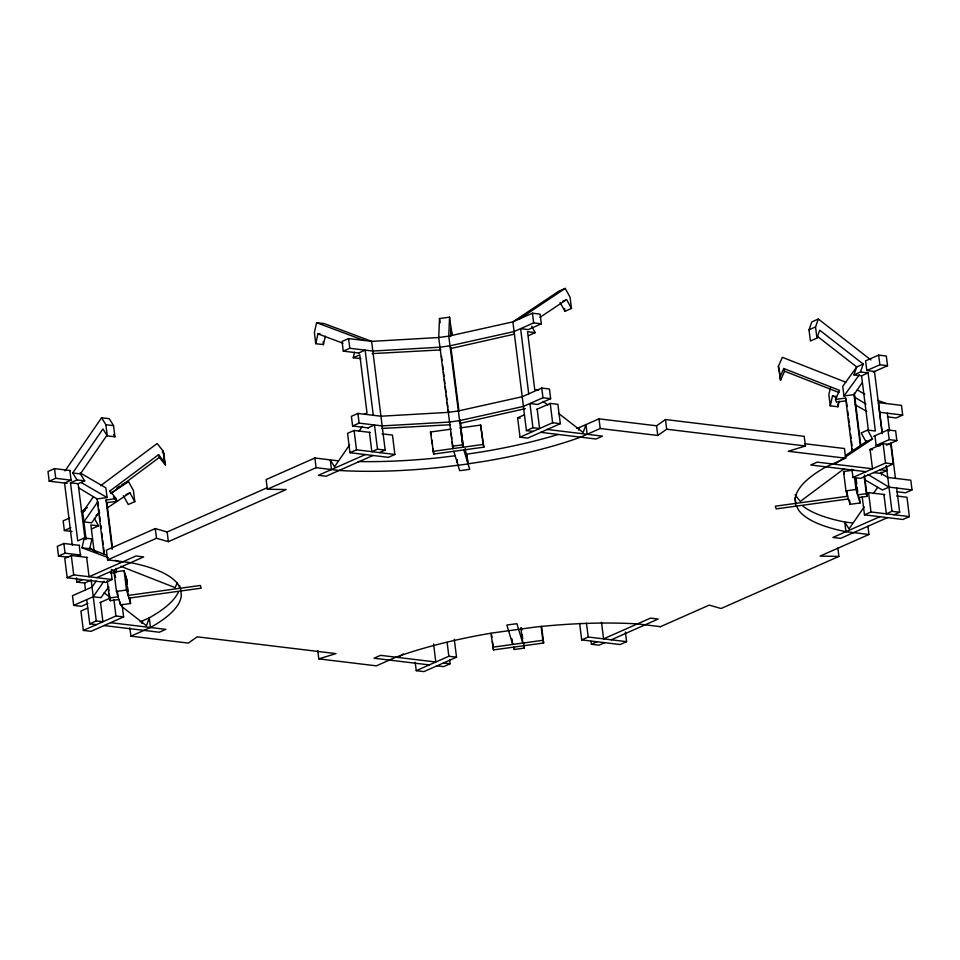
<?xml version="1.0" encoding="UTF-8"?>
<svg xmlns="http://www.w3.org/2000/svg" width="960" height="960" viewBox="0 0 960 960"><rect width="100%" height="100%" fill="white"/><g stroke="black" fill="none" stroke-linecap="round" stroke-linejoin="round"><path stroke-width="1.44" d="M452.052 335.268L449.556 317.16L439.512 318.54L438.72 337.524L452.976 448.608L452.112 441.684M449.556 317.16L448.752 336.144L463.008 447.216L460.596 427.86M450.6 336.54L450.948 328.332L451.98 335.292M108.42 557.724L82.02 547.824L84.24 538.008L91.92 538.932L89.7 548.76L106.368 555.012M528.72 393.84L520.608 328.668L528.288 329.592L541.32 323.832L540.12 314.148L532.44 313.212L512.88 321.864L448.752 336.144L438.72 337.524L371.628 341.364L324.264 323.616L316.584 322.68L314.376 332.508L315.768 343.692L323.436 344.616L325.344 336.192M315.768 343.692L317.976 333.864L320.544 334.176M360.936 358.68L353.268 357.744L354.528 352.14M830.448 387.636L828.864 394.656L830.256 405.828L837.936 406.764L839.196 401.148M830.256 405.828L832.476 396.012L836.316 396.468M141.816 623.352L142.74 620.712M578.496 430.128L579.432 427.488L598.992 418.836L656.568 425.796L665.496 419.532L804.228 436.32L805.428 445.992L788.268 451.272L845.844 458.232M863.232 364.068L856.716 366.948L853.92 374.868L860.436 371.988L863.232 364.068L819.72 330.204L816.936 338.124L810.408 341.004L809.016 329.82L811.812 321.9L818.328 319.02L870.936 359.976M816.936 338.124L815.544 326.94L818.328 319.02M177.396 582.444L175.116 587.628L120.732 566.316M835.548 399.432L845.58 398.052L846.396 400.752L836.364 402.132L835.548 399.432L839.52 390.36L783.744 368.496L784.56 371.196L780.576 380.268L778.368 366.396L782.352 357.324L845.88 382.224M779.76 377.58L783.744 368.496M65.052 470.892L101.58 417.768L109.248 418.692L113.556 425.64L114.948 436.812L107.268 435.888L102.972 428.952L72.696 472.968L77.004 479.916L84.684 480.84L80.376 473.904L72.696 472.968M80.376 473.904L107.28 434.772M349.668 444.792L334.536 466.8L330.24 459.864L331.44 469.548M358.92 431.34L362.28 426.444M864.168 506.94L849.036 528.948L844.728 522.012A203.988 55.884 -7.1 0 1 802.752 505.968M873.408 493.488L877.62 487.368M86.136 539.664L82.716 512.208L93.396 496.716M96.144 581.1L92.04 587.064L72.48 595.716L73.68 605.388L81.36 606.324L87.876 603.444M73.68 605.388L93.24 596.748L103.92 581.256M862.212 382.692L854.004 394.608L860.46 446.448M99.336 512.124L91.596 522.816L83.916 521.892L97.884 501.636L98.436 506.076M108.66 586.98L100.92 597.672L93.24 596.748M856.5 367.308L842.748 386.316L843.96 395.988L854.004 394.608L854.82 397.308L865.992 404.04M843.96 395.988L859.428 374.616M864.972 443.352L866.688 440.976M100.668 485.676L157.164 443.508L163.236 451.2L165.444 465.072L159.384 457.38L158.556 454.692L110.016 490.92L110.832 493.608L159.384 457.38M844.104 468.744L800.292 501.444L795.096 494.844M558.348 434.436A203.988 55.884 -7.1 0 1 483.312 451.656L466.848 454.176L468.048 463.848L484.512 461.328A203.988 55.884 -7.1 0 0 580.632 437.16L600.204 428.52L657.768 435.48L666.696 429.216L805.428 445.992M81.144 511.788L87.336 507.648M117.048 487.812L119.52 486.156M82.716 512.208L85.188 510.552M111.192 493.2L128.52 481.62L133.404 490.464L134.796 501.648L128.28 504.528L123.396 495.684M96.06 515.4L99.684 512.988M106.944 508.14L129.912 492.804L134.796 501.648M519.396 318.984L565.212 288.396L570.084 297.252L571.488 308.424L564.96 311.316L560.076 302.46M540 317.34L566.604 299.58L571.488 308.424M399.6 656.364L403.224 653.94M845.484 455.532L866.04 441.804L872.556 438.924L867.672 430.08L861.156 432.96L866.04 441.804M836.28 463.14L872.556 438.924M70.356 470.544L54.516 468.624L48 471.516L49.2 481.188L67.116 483.36M379.524 452.604L385.164 450.108L371.628 341.364L348.588 338.58L342.072 341.472L343.284 351.144L359.112 353.064M49.2 481.188L55.728 478.308L71.556 480.228M343.284 351.144L349.8 348.264L372.828 351.048L439.92 347.208L449.964 345.828L514.092 331.548L533.652 322.896L541.32 323.832M358.632 353.004L365.148 350.124L373.272 415.296M84.24 538.008L77.724 540.888L70.488 482.796L77.004 479.916M353.268 357.744L359.784 354.864L367.02 412.956L364.416 414.108M70.488 482.796L78.168 483.732L84.684 480.84M565.212 288.396L558.684 291.288L512.88 321.864L526.428 430.608L533.076 431.412M122.004 484.5L128.52 481.62M69.672 517.968L63.156 520.86L64.356 530.544L72.036 531.468M562.692 301.308L565.296 300.156M126 494.532L129.912 492.804M64.356 530.544L70.884 527.652M92.004 528.756L98.52 525.864L94.344 518.28M528.696 335.532L535.212 332.64L531.72 326.328M79.68 545.4L63.84 543.48L57.324 546.372L58.524 556.044L68.604 557.268M526.428 430.608L532.944 427.728L529.932 403.524L537.612 404.448L550.644 398.688L549.444 389.004L541.764 388.068L522.204 396.72L458.076 411L448.044 412.38L380.952 416.22L357.912 413.436L351.396 416.328L352.608 426L368.436 427.92M58.524 556.044L65.052 553.164L80.88 555.084M352.608 426L359.124 423.12L382.152 425.904L449.244 422.064L459.288 420.684L523.404 406.404L542.976 397.752L550.644 398.688M87.54 557.472L71.304 555.504L64.776 558.396L67.188 577.752L105.576 582.396L112.092 579.516L111.06 571.212M370.32 432.42L354.084 430.464L347.556 433.344L349.968 452.7L388.356 457.344L394.872 454.464L392.46 435.096L382.128 433.848M77.796 556.176L80.4 555.024L79.2 545.34M367.956 427.86L374.472 424.98L377.496 449.184L371.844 451.68L369.432 432.312M267.18 487.752L167.148 531.984L155.292 528.576L106.392 550.2L107.592 559.884L130.62 562.668A203.988 55.884 -7.1 0 1 177.792 583.956L180.036 588.276L179.688 585.504M337.908 460.788L314.88 458.004L266.148 479.556L267.348 489.24L286.2 489.552L168.36 541.668L156.504 538.26L107.592 559.884M67.188 577.752L73.716 574.872L112.092 579.516M267.348 489.24L316.26 467.616M349.968 452.7L356.496 449.82L394.872 454.464M76.368 577.836L76.896 582.108L82.548 579.612M365.328 454.56L318.396 475.308L326.076 476.244L372.996 455.484M90.216 580.536L84.576 583.032L76.896 582.108M96.744 577.656L143.664 556.908L135.984 555.972L89.064 576.732L86.652 557.364M87.72 608.04L80.928 611.04L83.34 630.396L91.02 631.332L123.624 616.908L122.076 604.464M99.948 602.628L109.464 598.428M536.64 409.404L550.224 403.404L557.904 404.328L560.316 423.684L527.712 438.108L520.032 437.184L517.62 417.816L524.412 414.816M86.724 599.628L89.736 623.832L96.264 620.94L102.912 621.744L100.5 602.388M520.032 437.184L552.636 422.76L560.316 423.684M83.34 630.396L115.944 615.984L123.624 616.908M140.136 621.864L149.268 617.82A203.604 55.776 -7.1 0 0 178.416 592.02M809.016 329.82L815.544 326.94M180.852 590.964L181.32 595.524A203.604 55.776 -7.1 0 1 150.468 627.504L130.908 636.156L129.876 627.852M873.18 372.048L887.52 365.712L886.32 356.028L878.64 355.092L865.596 360.864L866.808 370.548L874.488 371.472L882.228 433.68M866.808 370.548L879.852 364.776L887.52 365.712M853.92 374.868L861.588 375.804L868.116 372.912L875.352 431.004L867.672 430.08M882.228 433.008L878.436 402.588L901.476 405.372L902.676 415.056L896.16 417.936L887.52 416.892M873.624 436.296L887.964 429.948L895.644 430.884L896.844 440.568L886.416 445.176M874.92 435.72L876.132 445.404L889.176 439.632L896.844 440.568M869.544 449.676L883.128 443.664L890.808 444.6L893.22 463.956L860.616 478.38L852.936 477.444L851.904 469.152M415.212 662.376L416.244 670.668L448.848 656.256L456.528 657.18L454.284 639.204M852.936 477.444L885.54 463.032L893.22 463.956M456.528 657.18L423.924 671.604L416.244 670.668M449.604 659.484L450.132 663.756L443.616 666.636L436.968 665.832M886.284 466.26L886.824 470.532L880.296 473.412L873.648 472.608M865.968 493.752L868.572 492.6L884.808 494.568M880.32 472.956L887.76 477.444L910.8 480.228L912 489.912L888.972 487.116L882.444 490.008L864.408 479.532M912 489.912L905.484 492.792L896.844 491.748M579.624 623.304L581.688 639.9L588.204 637.02L626.592 641.652L625.38 631.98M862.224 496.872L864.468 514.848L870.984 511.968L909.372 516.612L906.96 497.244L896.628 495.996M591.036 641.4L591.396 644.256L597.036 641.76M879.816 516.708L832.896 537.456L840.576 538.38L887.496 517.632M896.652 488.052L899.664 512.256L891.984 511.32L886.344 513.816L883.932 494.46M604.716 642.684L599.064 645.18L591.396 644.256M611.232 639.804L658.164 619.044L650.484 618.12L603.564 638.868L601.488 622.272M894.012 514.752L899.664 512.256M626.592 641.652L620.064 644.544L581.688 639.9M660.3 626.748L709.212 605.124L721.068 608.52L838.908 556.416L837.876 548.112M867.936 526.176L868.968 534.48L820.056 556.104L838.908 556.416M909.372 516.612L902.844 519.492L864.468 514.848M317.748 650.58L318.78 658.884L335.94 653.616L197.208 636.828L188.28 643.092L130.716 636.132M514.524 334.116L450.78 348.528L449.964 345.828M525.288 408.648L460.104 423.384L459.288 420.684M460.008 427.944L480.672 425.088L483.9 447.156L433.716 454.068L430.476 432L451.152 429.156M452.268 446.268L462.3 444.888M432.888 451.368L483.084 444.456L483.9 447.156M78.444 487.716L97.068 498.936L107.1 497.556L105.9 487.872L80.124 472.908M106.044 499.992L116.076 498.612L116.892 501.3L106.86 502.68L106.044 499.992L112.188 549.36M458.04 465.3L468.072 463.92M129.9 597.972L130.584 603.504L120.552 604.884L116.46 591.408L114.048 572.052L124.092 570.66L127.356 581.448M859.404 497.424L860.1 502.956L850.056 504.336L845.964 490.86L843.552 471.492L853.596 470.112M110.688 573.204L116.424 572.412L115.908 568.26M116.46 591.408L126.504 590.028L130.584 603.504M845.964 490.86L856.008 489.468L860.1 502.956M858.456 497.556L867.156 496.368L866.34 493.668L857.64 494.868L855.576 478.272M107.28 580.908L109.404 597.996L118.104 596.796L117.408 591.264M848.424 498.948L776.184 508.896L775.356 506.196L847.608 496.248L846.912 490.716M109.404 597.996L110.22 600.696L118.92 599.496M128.952 598.116L201.192 588.168L200.376 585.468L128.136 595.416L125.724 576.06M492.648 647.208L542.844 640.296L543.66 642.996L493.476 649.908L490.932 633.384M513.552 647.136L514.26 649.476L524.292 648.096L523.584 642.396M455.424 455.724L440.232 457.596A203.604 55.776 -7.1 0 1 358.2 461.556M458.016 465.24L441.432 467.268A203.604 55.776 -7.1 0 1 339.12 470.472L316.092 467.688L314.88 458.004M372.264 353.616L440.748 349.908L439.92 347.208M381.588 428.472L450.06 424.764M535.212 332.64L527.532 331.716L534.768 389.808L538.608 390.264M860.436 371.988L868.116 372.912M879.648 412.272L902.676 415.056M876.132 445.404L879.972 445.86M872.64 449.748L870.084 449.436L872.496 468.804L817.26 462.12L810.732 465L865.98 471.684M804.72 443.724L844.44 448.524L845.652 458.208L826.092 466.86A203.604 55.776 -7.1 0 0 795.24 498.84L795.708 503.388L795.012 497.856M517.62 417.816L520.176 418.128M532.944 427.728L539.592 428.532L537.18 409.164M547.272 429.456L602.508 436.14L595.992 439.02L540.744 432.336M880.176 469.728L886.824 470.532M377.496 449.184L385.164 450.108M101.58 417.768L105.876 424.716L113.556 425.64M852.408 522.936L844.728 522.012L845.94 531.684L868.968 534.48M98.52 525.864L90.852 524.94L94.104 551.076M82.02 547.824L89.7 548.76M660.468 626.676L637.44 623.892A203.604 55.776 -7.1 0 0 535.116 627.084L492.048 633.024A203.988 55.884 -7.1 0 0 395.916 657.192L376.356 665.844L318.78 658.884M110.58 622.68L165.828 629.364L159.3 632.244L104.064 625.56M443.484 662.952L450.132 663.756M89.736 623.832L96.384 624.636M429.288 664.908L374.052 658.224L380.568 655.344L435.804 662.016L433.572 644.04M877.764 400.38L886.116 403.512M832.476 396.012L836.64 397.572M316.584 322.68L363.948 340.44M317.976 333.864L342.984 343.236M115.356 560.328L119.52 561.888M784.56 371.196L838.944 392.508M855.084 404.676L866.688 411.408M81.336 482.592L107.1 497.556M89.448 547.764L97.188 552.252M111.276 569.424L116.424 572.412M857.34 389.868L864.78 394.356M867.864 474.408L888.972 487.116M817.908 336.744L856.716 366.948M543.18 401.4L547.884 405.06M558.468 413.292L583.164 432.516L585.948 424.596L587.16 434.28M104.136 592.788L110.016 597.36M121.776 606.516L146.472 625.74L149.268 617.82L150.468 627.504M162.324 451.704L164.052 453.9M158.556 454.692L164.628 462.384L165.444 465.072M110.016 490.92L116.076 498.612M113.436 496.908L116.892 501.3M113.508 434.508L114.948 436.812M796.524 506.088L798.768 510.408A203.988 55.884 -7.1 0 0 845.94 531.684M843.552 471.492L844.38 474.192M778.368 366.396L779.184 369.096M795.444 503.424L796.26 506.124M459 411.192L450.936 347.544M523.584 645.756L524.292 648.096M463.824 449.916L469.704 469.32L459.672 470.7L453.792 451.296M448.152 409.884L448.968 412.572M430.476 432L431.304 434.7M180.3 588.24L181.116 590.928M114.048 572.052L115.692 577.44M459.9 419.664L461.472 428.268M465.144 448.368L467.508 461.28L466.872 454.236M456.936 459.792L457.464 462.66L457.212 459.852M439.512 318.54L440.136 322.716M887.328 413.196L889.536 430.968M891.012 442.824L895.44 478.368M878.64 355.092L879.852 364.776M887.964 429.948L889.176 439.632M886.284 465.588L891.984 511.32M883.128 443.664L885.54 463.032M881.148 472.188L881.52 475.092M861.588 375.804L868.464 430.98M868.572 492.6L870.984 511.968M854.304 393.156L860.904 446.184M864.492 475.008L867.156 496.368M864.204 476.58L866.34 493.668M846.588 402.204L847.128 406.56M847.668 410.916L848.208 415.272M848.568 418.176L849.12 422.532M849.48 425.436L850.02 429.792M850.56 434.148L851.1 438.504M851.46 441.408L852.012 445.764M852.372 448.668L852.732 451.572M856.224 479.58L856.74 483.732M857.256 487.884L857.772 492.024M845.58 398.052L852.276 451.788M854.46 477.024L856.008 489.468M837.588 403.968L837.936 406.764M849.54 500.184L850.056 504.336M779.364 370.488L780.576 380.268M665.496 419.532L666.696 429.216M656.568 425.796L657.768 435.48M598.992 418.836L600.204 428.52M564.612 308.52L564.96 311.316M586.488 623.184L588.204 637.02M550.224 403.404L552.636 422.76M532.44 313.212L533.652 322.896M541.764 388.068L542.976 397.752M541.596 626.4L543.66 642.996M541.128 626.472L542.844 640.296M521.352 627.78L521.688 630.54M522.204 634.692L522.732 638.844M520.872 627.852L522.768 643.068L516.888 623.664L506.856 625.044L512.736 644.448L512.04 638.916M513.9 646.632L514.26 649.476M480.672 425.088L483.084 444.456M491.58 634.692L491.916 637.464M492.432 641.604L493.476 649.908M461.592 431.94L462.276 437.472M462.624 440.232L463.14 444.384M441.456 356.148L441.996 360.504M442.536 364.86L443.088 369.216M443.448 372.12L443.988 376.476M444.348 379.38L444.888 383.736M445.248 386.64L445.98 392.448M446.34 395.352L446.88 399.708M447.24 402.612L447.78 406.968M451.08 433.392L451.764 438.924M431.988 440.232L432.504 444.384M433.02 448.536L433.716 454.068M447.132 642.42L448.848 656.256M348.588 338.58L349.8 348.264M357.912 413.436L359.124 423.12M354.084 430.464L356.496 449.82M323.088 341.82L323.436 344.616M163.236 451.2L164.628 462.384M167.148 531.984L168.36 541.668M155.292 528.576L156.504 538.26M126.54 578.748L127.236 584.28M127.572 587.052L128.1 591.204M105.876 424.716L107.268 435.888M124.092 570.66L126.504 590.028M120.204 602.124L120.552 604.884M106.86 502.68L112.464 547.704M113.88 599.388L115.944 615.984M98.808 509.04L99.36 513.48M99.732 516.444L100.284 520.896M100.836 525.336L101.208 528.3M101.76 532.74L102.312 537.18M102.684 540.144L103.236 544.596M103.608 547.548L104.16 552M108.444 586.452L108.984 590.724M109.332 593.58L110.22 600.696M97.068 498.936L103.896 553.74M91.116 579.66L96.264 620.94M78.168 483.732L85.032 538.908M84.6 582.54L85.512 589.944M69.876 470.484L71.076 480.168L64.56 483.048L72.312 545.256M71.304 555.504L73.716 574.872M54.516 468.624L55.728 478.308M63.84 543.48L65.052 553.164M579.432 427.488A203.988 55.884 -7.1 0 1 576.708 428.46"/></g></svg>
